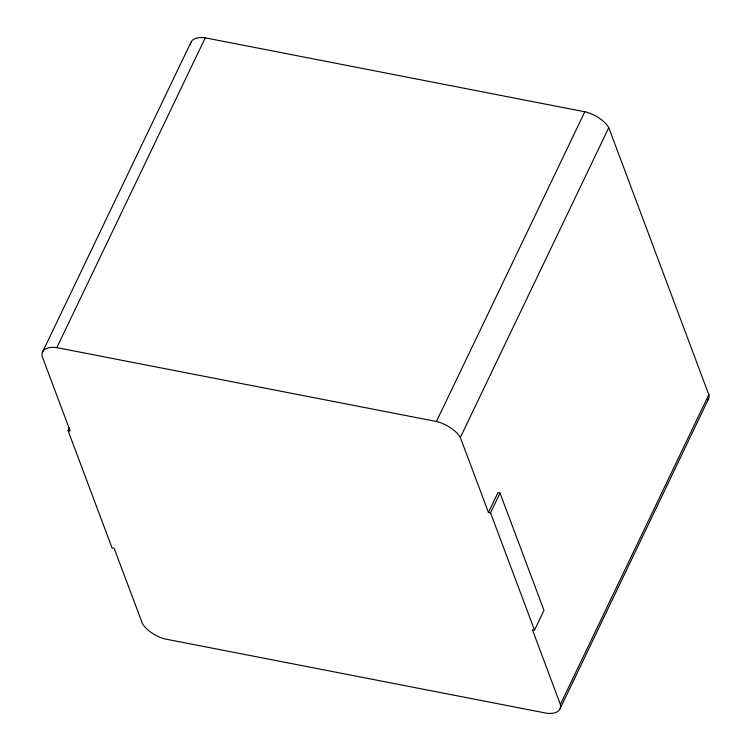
<?xml version="1.0" encoding="UTF-8"?>
<svg xmlns="http://www.w3.org/2000/svg" width="751" height="751" viewBox="0 0 751 751"><rect width="100%" height="100%" fill="white"/><g stroke="black" fill="none" stroke-linecap="round" stroke-linejoin="round"><path stroke-width="1.13" d="M42.46 352.21L190.904 42.394M69.561 427.507L68.069 430.633L70.172 431.036L42.047 356.012L41.99 354.04A24.173 12.082 25.6 0 1 55.039 347.413L56.832 347.638L205.267 37.832L586.55 112.124A24.267 12.138 25.6 0 1 608.751 127.623L709.01 395.223A23.948 11.978 25.6 0 1 707.433 400.555M56.832 347.638L436.434 421.499L584.869 111.692M68.069 430.633L112.04 547.892L114.143 548.305L142.465 623.668A23.844 11.922 25.6 0 0 164.394 638.838L547.31 713.356A23.948 11.978 25.6 0 0 560.575 705.039L532.412 629.704L534.515 630.117L490.544 512.849L488.441 512.445L460.335 437.486L608.77 127.67M488.441 512.445L497.922 492.665L500.025 493.078L543.996 610.338L534.515 630.117M490.544 512.849L500.025 493.078M560.415 704.4L708.86 394.585M560.049 708.822L708.484 399.006M205.267 37.832L203.483 37.606A24.173 12.082 25.6 0 0 190.425 44.225M436.434 421.499L438.115 421.931A24.267 12.138 25.6 0 1 460.316 437.439L460.335 437.486"/></g></svg>
